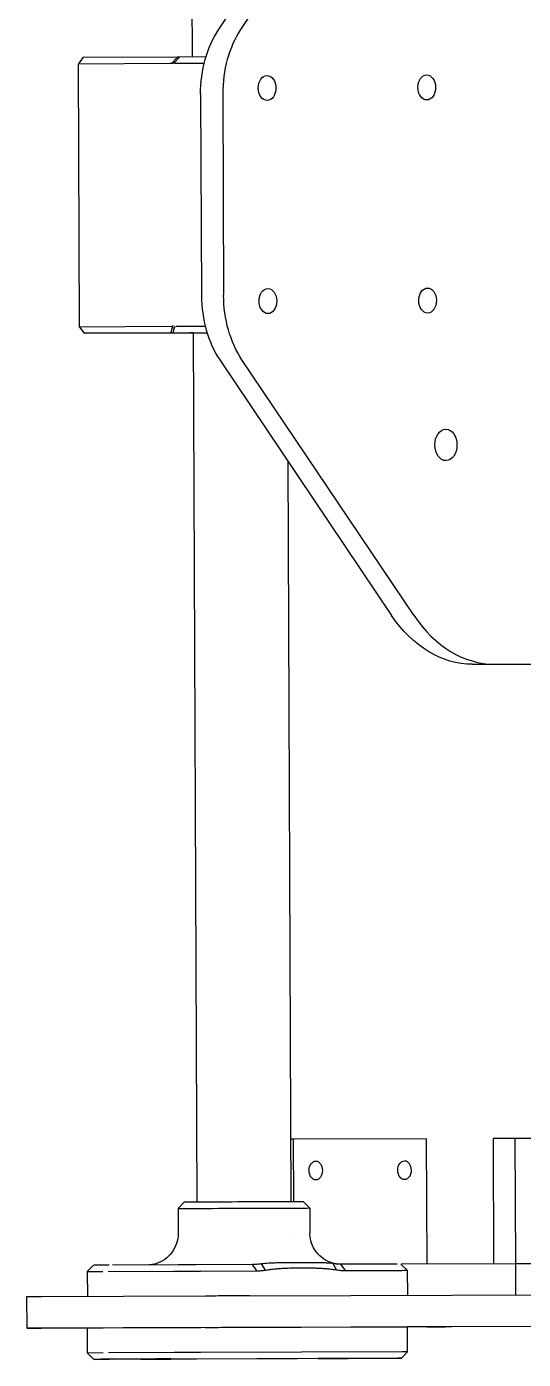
# Model space of a CAD drawing. Header units: millimetres. Extents: x 129 to 6329, y 33 to 3553.
# Drawn here: x 4154.7 to 4313.1, y 2677.3 to 3102.5 of the extents above; entities that cross this region are included whole.
import ezdxf

# ---------------------------------------------------------------- set-up
doc = ezdxf.new("R2010")
doc.units = ezdxf.units.MM
doc.layers.add('vistasIsometricas', color=255, linetype='Continuous')

msp = doc.modelspace()

# ---------------------------------------------------------------- linework, layer by layer
at = {"layer": 'vistasIsometricas', "extrusion": (-0.004614, 0.999989, 7.66e-14)}
for p, q in [((4206.142, 3432.741), (4207.509, 3092.826)), ((4215.875, 3101.532), (4270.014, 3183.445)), ((4277.085, 3183.477), (4222.946, 3101.564)), ((4172.658, 3092.664), (4171.252, 3090.659)), ((4202.802, 3092.803), (4172.658, 3092.664)), ((4202.802, 3092.803), (4200.864, 3090.703)), ((4203.407, 3092.807), (4201.641, 3090.893)), ((4203.407, 3092.807), (4202.802, 3092.803)), ((4211.876, 3092.846), (4203.407, 3092.807)), ((4171.252, 3090.659), (4200.504, 3090.794)), ((4171.589, 3006.66), (4171.252, 3090.659)), ((4201.059, 3090.797), (4201.446, 3090.8)), ((4202.001, 3090.802), (4211.332, 3090.846)), ((4210.182, 3080.936), (4210.44, 3016.755)), ((4217.253, 3080.968), (4217.511, 3016.788)), ((4200.842, 3006.795), (4171.589, 3006.66)), ((4171.589, 3006.66), (4173.012, 3004.664)), ((4171.589, 3006.658), (4171.589, 3006.66)), ((4171.589, 3006.658), (4173.012, 3004.664)), ((4200.69, 3004.792), (4201.396, 3007.159)), ((4201.785, 3006.439), (4201.296, 3004.797)), ((4211.671, 3006.846), (4202.339, 3006.803)), ((4173.012, 3004.664), (4200.69, 3004.792)), ((4186.345, 3004.71), (4173.012, 3004.664)), ((4187.002, 3004.702), (4186.345, 3004.71)), ((4207.105, 3004.771), (4187.002, 3004.702)), ((4200.69, 3004.792), (4201.296, 3004.797)), ((4201.296, 3004.797), (4212.233, 3004.847)), ((4207.863, 3004.774), (4207.105, 3004.771)), ((4207.862, 3004.799), (4208.978, 2727.422)), ((4216.299, 2996.199), (4271.094, 2914.659)), ((4278.165, 2914.692), (4223.37, 2996.232)), ((4238.027, 2963.865), (4238.978, 2727.543)), ((4296.886, 2899.041), (4407.784, 2899.421)), ((4303.957, 2899.074), (4414.855, 2899.454)), ((4239.807, 2747.495), (4238.897, 2747.491)), ((4282.233, 2747.641), (4239.807, 2747.495)), ((4239.887, 2727.546), (4239.807, 2747.495)), ((4282.394, 2707.675), (4282.233, 2747.641)), ((4310.517, 2747.738), (4303.446, 2747.705)), ((4303.446, 2747.705), (4303.607, 2707.747)), ((4322.041, 2747.777), (4310.517, 2747.738)), ((4310.678, 2707.771), (4310.517, 2747.738)), ((4204.978, 2727.399), (4202.986, 2725.391)), ((4242.977, 2727.552), (4244.986, 2725.56)), ((4202.986, 2725.391), (4203.018, 2717.391)), ((4244.986, 2725.56), (4245.018, 2717.56)), ((4239.024, 2716.029), (4239.024, 2716.026)), ((4239.934, 2716.081), (4239.933, 2716.085)), ((4176.049, 2707.272), (4174.057, 2705.264)), ((4174.057, 2705.264), (4174.089, 2697.292)), ((4174.12, 2705.265), (4179, 2705.31)), ((4180.98, 2707.318), (4176.099, 2707.273)), ((4180.72, 2705.319), (4201.651, 2705.416)), ((4203.057, 2707.42), (4182.126, 2707.324)), ((4226.686, 2707.505), (4208.714, 2707.443)), ((4210.136, 2705.45), (4228.109, 2705.511)), ((4228.109, 2705.511), (4226.686, 2707.505)), ((4230.934, 2705.766), (4229.588, 2707.719)), ((4253.541, 2705.843), (4252.514, 2707.798)), ((4272.919, 2707.663), (4254.946, 2707.602)), ((4256.368, 2705.608), (4254.946, 2707.602)), ((4256.368, 2705.608), (4274.341, 2705.67)), ((4274.09, 2707.666), (4276.098, 2705.674)), ((4310.678, 2707.771), (4274.111, 2707.646)), ((4276.098, 2705.674), (4276.13, 2697.695)), ((4322.188, 2707.791), (4310.678, 2707.738)), ((4310.718, 2697.814), (4310.678, 2707.771)), ((4154.712, 2697.199), (4154.752, 2687.199)), ((4211.724, 2697.466), (4159.398, 2697.224)), ((4225.866, 2697.523), (4494.565, 2698.444)), ((4211.764, 2687.466), (4159.439, 2687.224)), ((4180.792, 2687.319), (4201.723, 2687.416)), ((4210.208, 2687.45), (4274.413, 2687.67)), ((4225.906, 2687.523), (4494.605, 2688.444)), ((4377.775, 2687.959), (4276.171, 2687.611)), ((4276.203, 2679.675), (4276.171, 2687.674)), ((4174.129, 2687.261), (4159.439, 2687.211)), ((4174.161, 2679.264), (4174.129, 2687.264)), ((4174.192, 2687.265), (4179.073, 2687.31)), ((4176.169, 2677.272), (4174.161, 2679.264)), ((4179.105, 2679.31), (4174.225, 2679.265)), ((4201.755, 2679.416), (4180.824, 2679.319)), ((4274.446, 2679.67), (4210.241, 2679.45)), ((4274.211, 2677.666), (4276.203, 2679.675)), ((4176.22, 2677.273), (4181.1, 2677.318)), ((4199.983, 2677.352), (4178.513, 2677.278)), ((4182.246, 2677.324), (4203.178, 2677.421)), ((4249.729, 2677.553), (4206.538, 2677.377)), ((4208.834, 2677.443), (4273.039, 2677.663)), ((4273.039, 2677.66), (4252.108, 2677.564))]:
    msp.add_line(p, q, dxfattribs=at)
at = {"layer": 'vistasIsometricas', "extrusion": (-6.99985e-16, -3.23008e-18, -1)}
for centre, start_param, end_param in [((4231.395, 3081.008), -1.5699567, -0.8141472), ((4238.724, 3016.861), 3.9574191, 4.7132286)]:
    msp.add_ellipse(centre, major_axis=(-0.138, 30), ratio=0.7071068, start_param=start_param, end_param=end_param, dxfattribs=at)
at = {"layer": 'vistasIsometricas'}
for centre, major_axis, ratio, start_param, end_param in [((4238.466, 3081.041), (-0.138, 30), 0.7071068, 0.8141472, 1.5699567), ((4199.098, 3088.789), (1.841, 1.854), 0.4139674, 0.0876862, 0.3931188), ((4199.098, 3088.789), (1.984, 2), 0.087194, 0.0875678, 0.3930004), ((4231.387, 3082.926), (-0.018, 4), 0.7071068, 1.5707963, 7.8539816), ((4282.299, 3083.101), (-0.018, 4), 0.7071068, 1.5707963, 7.8539816), ((4282.572, 3015.101), (-0.018, 4), 0.7071068, 1.5707963, 7.8539816), ((4231.653, 3016.828), (-0.138, 30), 0.7071068, 1.5699567, 2.3257662), ((4231.661, 3014.927), (-0.018, 4), 0.7071068, 1.5707963, 7.8539816), ((4199.419, 3008.79), (-1.855, 1.841), 0.4144592, 2.7493135, 3.3601787), ((4288.414, 2969.021), (-0.023, 5), 0.7071068, 1.5707963, 7.8539816), ((4303.756, 2949.074), (-0.231, 49.999), 0.7071068, 2.3257662, 3.140753), ((4246.918, 2737.52), (-0.014, 3), 0.7071068, 1.5707963, 7.8539816), ((4275.203, 2737.616), (-0.014, 3), 0.7071068, 1.5707963, 7.8539816), ((4223.978, 2727.476), (19, 0.076), 0.0005937, 0.0005937, 3.1409989), ((4205.885, 2707.43), (4, 0.016), 0.0005937, 0.7853983, 2.3561947), ((4170.712, 2697.263), (16, 0.064), 0.0005937, 2.3561947, 3.1415927), ((4218.795, 2697.49), (10, 0.04), 0.0005937, 0.7853983, 2.3561947), ((4170.752, 2687.263), (16, 0.064), 0.0005937, 2.3561947, 3.926991), ((4205.998, 2679.43), (6, 0.024), 0.0005937, 0.7853983, 2.3561947), ((4270.203, 2679.65), (6, 0.024), 0.0005937, -0.0005937, 0.7853983)]:
    msp.add_ellipse(centre, major_axis=major_axis, ratio=ratio, start_param=start_param, end_param=end_param, dxfattribs=at)
at = {"layer": 'vistasIsometricas', "extrusion": (-8.03128e-16, 1.96847e-16, -1)}
msp.add_ellipse((4203.407, 3092.807), major_axis=(1.984, 2), ratio=0.087194, start_param=2.7485922, end_param=3.0540248, dxfattribs=at)
at = {"layer": 'vistasIsometricas', "extrusion": (-6.76153e-16, 2.40256e-17, -1)}
msp.add_ellipse((4203.407, 3092.807), major_axis=(1.841, 1.854), ratio=0.4139674, start_param=2.7484738, end_param=3.0539065, dxfattribs=at)
at = {"layer": 'vistasIsometricas', "extrusion": (-1.02216e-15, -3.78009e-16, -1)}
msp.add_ellipse((4203.761, 3004.808), major_axis=(-1.855, 1.841), ratio=0.4144592, start_param=-0.2185861, end_param=0.3922792, dxfattribs=at)
at = {"layer": 'vistasIsometricas', "extrusion": (-7.68808e-16, 1.25415e-19, -1)}
msp.add_ellipse((4222.862, 3004.856), major_axis=(16.129, 0.065), ratio=0.0005937, start_param=2.7652142, end_param=3.9935147, dxfattribs=at)
at = {"layer": 'vistasIsometricas', "extrusion": (-7.99983e-16, -3.69152e-18, -1)}
msp.add_ellipse((4296.685, 2949.041), major_axis=(-0.231, 49.999), ratio=0.7071068, start_param=3.1424323, end_param=3.9574191, dxfattribs=at)
at = {"layer": 'vistasIsometricas', "extrusion": (-6.09529e-16, -3.83124e-20, -1)}
msp.add_ellipse((4223.986, 2725.476), major_axis=(21, 0.084), ratio=0.0005937, start_param=3.1415927, end_param=6.2831853, dxfattribs=at)
at = {"layer": 'vistasIsometricas', "extrusion": (-8.00006e-16, -2.60007e-23, -1)}
msp.add_ellipse((4205.893, 2705.43), major_axis=(6, 0.024), ratio=0.0005937, start_param=3.9269906, end_param=5.497787, dxfattribs=at)
at = {"layer": 'vistasIsometricas', "extrusion": (-8.00006e-16, -2.60006e-23, -1)}
for centre, major_axis, start_param, end_param in [((4270.098, 2705.65), (6, 0.024), -0.7853983, 0), ((4270.171, 2687.65), (6, 0.024), -0.7853983, 0), ((4285.303, 2687.663), (3, 0.012), 1.5707963, 7.8539816), ((4270.211, 2677.65), (4, 0.016), -0.7853983, 0.785398)]:
    msp.add_ellipse(centre, major_axis=major_axis, ratio=0.0005937, start_param=start_param, end_param=end_param, dxfattribs=at)
at = {"layer": 'vistasIsometricas', "extrusion": (-8.00006e-16, -2.60005e-23, -1)}
msp.add_ellipse((4205.966, 2687.43), major_axis=(6, 0.024), ratio=0.0005937, start_param=3.9269906, end_param=5.497787, dxfattribs=at)
at = {"layer": 'vistasIsometricas', "extrusion": (-7.20005e-16, -8.04378e-20, -1)}
msp.add_ellipse((4218.835, 2687.49), major_axis=(10, 0.04), ratio=0.0005937, start_param=3.9269906, end_param=5.497787, dxfattribs=at)
at = {"layer": 'vistasIsometricas', "extrusion": (-7.50007e-16, 2.01012e-19, -1)}
for centre, start_param, end_param in [((4184.169, 2677.304), 2.3561943, 3.2541096), ((4205.64, 2677.378), 1.458279, 2.3561943)]:
    msp.add_ellipse(centre, major_axis=(8, 0.032), ratio=0.0005937, start_param=start_param, end_param=end_param, dxfattribs=at)
at = {"layer": 'vistasIsometricas', "extrusion": (-6.71922e-16, 1.12896e-19, -1)}
for centre in [(4195.895, 2677.379), (4195.895, 2677.346), (4252.463, 2677.573)]:
    msp.add_ellipse(centre, major_axis=(4.762, 0.019), ratio=0.0005937, start_param=1.5707963, end_param=7.8539816, dxfattribs=at)
at = {"layer": 'vistasIsometricas', "extrusion": (-8.00006e-16, -2.60008e-23, -1)}
msp.add_ellipse((4206.006, 2677.43), major_axis=(4, 0.016), ratio=0.0005937, start_param=3.9269906, end_param=5.497787, dxfattribs=at)
at = {"layer": 'vistasIsometricas'}
for points, knots in [([(4203.018, 2717.391), (4203.022, 2716.31), (4202.847, 2715.215), (4202.169, 2713.182), (4201.665, 2712.218), (4200.394, 2710.516), (4199.612, 2709.758), (4197.87, 2708.543), (4196.889, 2708.07), (4195.369, 2707.617), (4194.851, 2707.507), (4194.135, 2707.412), (4193.93, 2707.391), (4193.742, 2707.377)], [0, 0, 0, 0, 0.16214618, 0.16214618, 0.32136315, 0.32136315, 0.48068492, 0.48068492, 0.63999807, 0.63999807, 0.71866634, 0.71866634, 0.74909858, 0.74909858, 0.74909858, 0.74909858]), ([(4254.894, 2707.602), (4254.89, 2707.602), (4254.884, 2707.602), (4254.863, 2707.602), (4254.844, 2707.602), (4254.793, 2707.603), (4254.774, 2707.604), (4254.725, 2707.605), (4254.696, 2707.606), (4254.627, 2707.608), (4254.587, 2707.61), (4254.456, 2707.616), (4254.353, 2707.622), (4254.149, 2707.638), (4254.045, 2707.647), (4253.694, 2707.685), (4253.444, 2707.722), (4252.583, 2707.881), (4251.978, 2708.053), (4250.437, 2708.652), (4249.524, 2709.181), (4247.898, 2710.498), (4247.172, 2711.31), (4246.025, 2713.099), (4245.591, 2714.098), (4245.126, 2715.919), (4245.021, 2716.743), (4245.018, 2717.56)], [0.06753745, 0.06753745, 0.06753745, 0.06753745, 0.07909912, 0.07909912, 0.09805865, 0.09805865, 0.10673894, 0.10673894, 0.11498511, 0.11498511, 0.12295198, 0.12295198, 0.13905039, 0.13905039, 0.15488736, 0.15488736, 0.19271581, 0.19271581, 0.28627518, 0.28627518, 0.440781, 0.440781, 0.60014617, 0.60014617, 0.75945948, 0.75945948, 0.88211431, 0.88211431, 0.88211431, 0.88211431]), ([(4229.588, 2707.719), (4229.345, 2707.687), (4229.103, 2707.657), (4228.859, 2707.631), (4228.616, 2707.605), (4228.372, 2707.583), (4228.13, 2707.564), (4227.647, 2707.528), (4227.166, 2707.506), (4226.686, 2707.505)], [0, 0, 0, 0, 0.25, 0.25, 0.25, 0.5, 0.5, 0.5, 1, 1, 1, 1]), ([(4228.109, 2705.511), (4228.581, 2705.513), (4229.053, 2705.538), (4229.995, 2705.625), (4230.465, 2705.688), (4230.934, 2705.766)], [0, 0, 0, 0, 0.10019963, 0.10019963, 0.20036666, 0.20036666, 0.20036666, 0.20036666]), ([(4252.514, 2707.798), (4251.839, 2707.897), (4251.097, 2707.958), (4250.121, 2708.014), (4249.85, 2708.027), (4249.203, 2708.053), (4248.821, 2708.064), (4247.914, 2708.085), (4247.377, 2708.093), (4246.101, 2708.105), (4245.347, 2708.107), (4244.138, 2708.107), (4243.689, 2708.106), (4242.715, 2708.104), (4242.196, 2708.102), (4241.149, 2708.099), (4240.626, 2708.097), (4239.637, 2708.092), (4239.175, 2708.09), (4237.914, 2708.081), (4237.1, 2708.074), (4235.985, 2708.057), (4235.685, 2708.052), (4234.874, 2708.036), (4234.36, 2708.023), (4233.474, 2707.993), (4233.1, 2707.979), (4232.45, 2707.948), (4232.176, 2707.934), (4231.157, 2707.872), (4230.359, 2707.811), (4229.588, 2707.719)], [-1.6114209, -1.6114209, -1.6114209, -1.6114209, -1.447891, -1.447891, -1.3864934, -1.3864934, -1.3010722, -1.3010722, -1.1823524, -1.1823524, -1.0173281, -1.0173281, -0.920908, -0.920908, -0.8112524, -0.8112524, -0.7014546, -0.7014546, -0.6055176, -0.6055176, -0.439548, -0.439548, -0.3788424, -0.3788424, -0.2754319, -0.2754319, -0.2004997, -0.2004997, -0.1462472, -0.1462472, 0, 0, 0, 0]), ([(4230.934, 2705.766), (4231.366, 2705.838), (4231.835, 2705.905), (4232.343, 2705.968), (4232.769, 2706.021), (4233.223, 2706.071), (4233.703, 2706.118), (4233.72, 2706.119), (4233.739, 2706.121), (4233.753, 2706.123), (4234.208, 2706.167), (4234.678, 2706.207), (4235.165, 2706.245), (4235.592, 2706.277), (4236.031, 2706.307), (4236.483, 2706.335), (4236.514, 2706.337), (4236.548, 2706.339), (4236.577, 2706.341), (4237.043, 2706.368), (4237.514, 2706.393), (4237.99, 2706.414), (4238.338, 2706.43), (4238.689, 2706.444), (4239.043, 2706.456), (4239.163, 2706.46), (4239.286, 2706.464), (4239.404, 2706.467), (4240.342, 2706.496), (4241.286, 2706.512), (4242.233, 2706.516), (4243.062, 2706.518), (4243.888, 2706.511), (4244.711, 2706.495), (4244.829, 2706.492), (4244.944, 2706.49), (4245.064, 2706.487), (4245.541, 2706.476), (4246.012, 2706.461), (4246.479, 2706.443), (4246.926, 2706.426), (4247.369, 2706.407), (4247.807, 2706.384), (4247.835, 2706.382), (4247.862, 2706.381), (4247.893, 2706.379), (4248.378, 2706.354), (4248.85, 2706.325), (4249.307, 2706.293), (4249.779, 2706.26), (4250.236, 2706.224), (4250.678, 2706.184), (4250.692, 2706.183), (4250.703, 2706.182), (4250.72, 2706.181), (4251.219, 2706.136), (4251.689, 2706.087), (4252.131, 2706.036), (4252.639, 2705.976), (4253.109, 2705.912), (4253.541, 2705.843)], [0, 0, 0, 0, 0.066843, 0.066843, 0.066843, 0.1230469, 0.1230469, 0.1230469, 0.125, 0.125, 0.125, 0.1894981, 0.1894981, 0.1894981, 0.2460938, 0.2460938, 0.2460938, 0.25, 0.25, 0.25, 0.3131917, 0.3131917, 0.3131917, 0.359375, 0.359375, 0.359375, 0.375, 0.375, 0.375, 0.5, 0.5, 0.5, 0.609375, 0.609375, 0.609375, 0.625, 0.625, 0.625, 0.6868451, 0.6868451, 0.6868451, 0.7460938, 0.7460938, 0.7460938, 0.75, 0.75, 0.75, 0.8105407, 0.8105407, 0.8105407, 0.8730469, 0.8730469, 0.8730469, 0.875, 0.875, 0.875, 0.9331781, 0.9331781, 0.9331781, 1, 1, 1, 1]), ([(4254.946, 2707.602), (4254.545, 2707.6), (4254.144, 2707.618), (4253.737, 2707.652), (4253.33, 2707.686), (4252.922, 2707.736), (4252.514, 2707.798)], [0, 0, 0, 0, 0.5, 0.5, 0.5, 1, 1, 1, 1]), ([(4253.541, 2705.843), (4254.011, 2705.769), (4254.481, 2705.709), (4255.424, 2705.628), (4255.896, 2705.607), (4256.368, 2705.608)], [0, 0, 0, 0, 0.10016682, 0.10016682, 0.20036625, 0.20036625, 0.20036625, 0.20036625])]:
    msp.add_open_spline(points, degree=3, knots=knots, dxfattribs=at)

doc.saveas('drawing.dxf')
